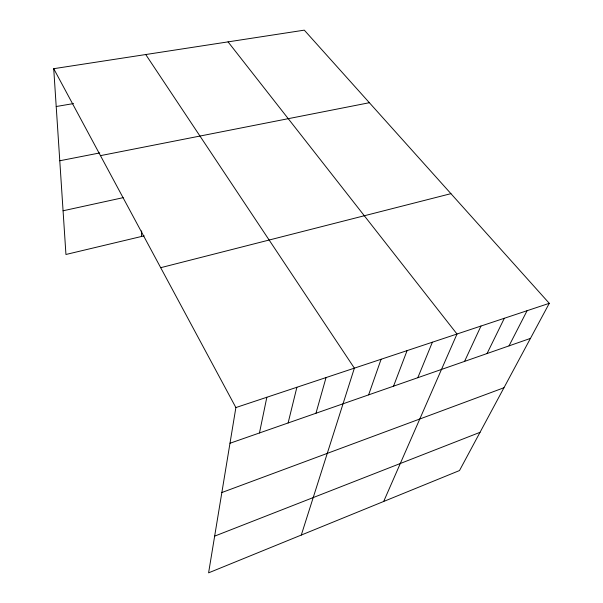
<?xml version="1.0" encoding="UTF-8"?>
<svg xmlns="http://www.w3.org/2000/svg" width="603" height="603" viewBox="0 0 603 603"><rect width="100%" height="100%" fill="white"/><g stroke="black" fill="none" stroke-linecap="round" stroke-linejoin="round"><path stroke-width="0.9" d="M141.524 236.474L141.652 230.919M53.72 68.689L235.879 407.56L208.593 572.85L459.501 470.551L549.28 303.324L304.296 30.15L53.72 68.689L65.946 254.481L144.162 235.848M259.463 432.962L266.843 397.256M288.113 422.967L296.887 387.269M315.957 413.251L326.057 377.568M301.289 535.057L354.376 368.147L145.73 54.534M368.621 394.867L381.096 359.26M393.54 386.176L407.085 350.614M417.819 377.697L432.381 342.202M383.674 501.47L456.999 334.017L228.055 41.878M464.566 361.385L480.975 326.042M487.066 353.531L504.334 318.278M509.022 345.873L527.09 310.703M214.66 536.127L480.026 432.321M221.851 492.53L503.957 387.744M229.992 443.25L530.452 338.396M235.879 407.56L549.28 303.324M160.692 267.694L450.931 193.661M63.074 210.779L123.193 197.656M59.78 160.76L99.759 152.943M100.467 155.642L369.368 102.714M56.215 106.52L73.574 103.558"/></g></svg>
